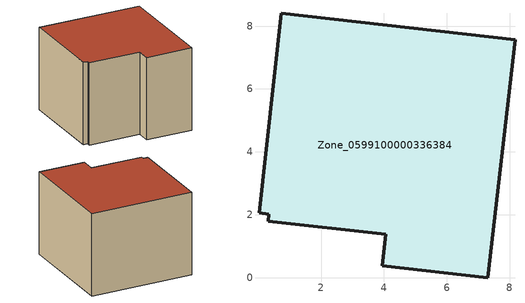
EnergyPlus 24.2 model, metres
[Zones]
Zone_0599100000336384
 floor ground (C_G): 0.31,1.79 0.33,2.01 0.03,2.06 0.74,8.4 8.17,7.56 7.31,0 3.95,0.38 4.06,1.37 z0
 wall outside (C_F): 3.95,0.38 7.31,0 8.17,7.56 0.74,8.4 0.03,2.06 0.33,2.01 0.31,1.79 4.06,1.37 3.95,0.38 z0:5.97
 roof outside (C_R): 0.33,2.01 0.31,1.79 4.06,1.37 3.95,0.38 7.31,0 8.17,7.56 0.74,8.4 0.03,2.06 z5.97
[BUILDING]
Pand.0599100000336384: North Axis=0; Terrain=City; Loads Convergence Tolerance Value=0.04; Temperature Convergence Tolerance Value=0.4; Solar Distribution=FullExterior; Maximum Number of Warmup Days=25; Minimum Number of Warmup Days=1
[Site:Location]
Rotterdam.The.Hague.AP_ZH_NLD Design_Conditions: Latitude=51.96; Longitude=4.45; Time Zone=1; Elevation=-4.5
[SITE:GROUNDTEMPERATURE:BUILDINGSURFACE]
18, 18, 18, 18, 18, 18, 18, 18, 18, 18, 18, 18
[MATERIAL] Thermal Absorptance=0.9; Solar Absorptance=0.7; Visible Absorptance=0.7
Name | Roughness | Thickness | Conductivity | Density | Specific Heat
G.TC.1975-1991 | MediumSmooth | 0.15 | 0.288461 | 540 | 1210
F.TC.1975-1991 | Rough | 0.3 | 0.230769 | 1920 | 840
R.TC.1975-1991 | MediumRough | 0.2 | 0.153846 | 1500 | 1000
[CONSTRUCTION]
C_G: G.TC.1975-1991
C_F: F.TC.1975-1991
C_R: R.TC.1975-1991
[ZONE]
Zone_0599100000336384: Type=1; Multiplier=1; Ceiling Height=Autocalculate; Volume=Autocalculate; Floor Area=autocalculate; Part of Total Floor Area=Yes
[ZONEINFILTRATION:DESIGNFLOWRATE]
Infil_Zone_0599100000336384: Zone or ZoneList or Space or SpaceList=Zone_0599100000336384; Schedule=AlwaysOn; Design Flow Rate Calculation Method=Flow/Area; Flow Rate per Floor Area=0.003; Constant Term Coefficient=1; Temperature Term Coefficient=0; Velocity Term Coefficient=0; Velocity Squared Term Coefficient=0
[HVACTEMPLATE:ZONE:IDEALLOADSAIRSYSTEM]
Zone_0599100000336384: Maximum Heating Supply Air Temperature=50; Minimum Cooling Supply Air Temperature=13; Maximum Heating Supply Air Humidity Ratio=0.0156; Minimum Cooling Supply Air Humidity Ratio=0.0077; Heating Limit=NoLimit; Cooling Limit=NoLimit; Dehumidification Control Type=ConstantSensibleHeatRatio; Cooling Sensible Heat Ratio=0.7; Dehumidification Setpoint=60; Humidification Control Type=None; Humidification Setpoint=30; Outdoor Air Method=None; Outdoor Air Flow Rate per Person=0.00944; Outdoor Air Flow Rate per Zone Floor Area=0; Outdoor Air Flow Rate per Zone=0; Demand Controlled Ventilation Type=None; Outdoor Air Economizer Type=NoEconomizer; Heat Recovery Type=None; Sensible Heat Recovery Effectiveness=0.7; Latent Heat Recovery Effectiveness=0.65
[ZONECONTROL:THERMOSTAT]
ThermostatControl_Zone_0599100000336384: Zone or ZoneList=Zone_0599100000336384; Control Type Schedule=DualSetpointControlType; Control 1=Thermostat_Zone_0599100000336384; Temperature Difference Between Cutout And Setpoint=0
[THERMOSTATSETPOINT:DUALSETPOINT]
Thermostat_Zone_0599100000336384: Heating Setpoint Temperature Schedule=HeatingSetpoint_Zone_0599100000336384; Cooling Setpoint Temperature Schedule=CoolingSetpoint_Zone_0599100000336384
[SCHEDULE:COMPACT]
HeatingSetpoint_Zone_0599100000336384: Through: 12/31, For: AllDays, Until: 24:00, 21
CoolingSetpoint_Zone_0599100000336384: Through: 12/31, For: AllDays, Until: 24:00, 24
DualSetpointControlType: Through: 12/31, For: AllDays, Until: 24:00, 4
AlwaysOn: Through: 12/31, For: AllDays, Until: 24:00, 1
